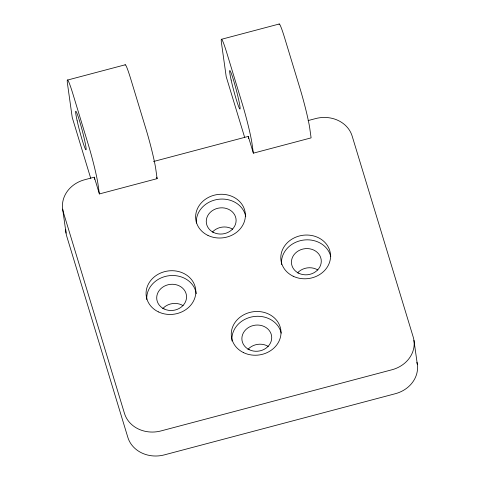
<?xml version="1.0" encoding="UTF-8"?>
<svg xmlns="http://www.w3.org/2000/svg" width="480" height="480" viewBox="0 0 480 480"><rect width="100%" height="100%" fill="white"/><g stroke="black" fill="none" stroke-linecap="round" stroke-linejoin="round"><path stroke-width="0.72" d="M67.518 80.064L125.262 64.776M221.502 39.288L279.24 24M125.058 65.01A29.934 1.968 75.2 0 1 130.86 79.344L146.13 129.582A29.934 1.968 75.2 0 1 155.778 169.068L157.128 178.65L99.384 193.938L94.296 177.192L84.672 179.742A29.934 26.178 -8 0 0 63.432 212.508L124.488 413.454A29.934 26.178 -8 0 0 160.992 430.926L391.962 369.762A29.934 26.178 -8 0 0 413.202 337.002L352.146 136.05A29.934 26.178 -8 0 0 315.642 118.578L308.082 120.582M153.486 161.52L248.274 136.416L253.362 153.162L311.106 137.874L309.762 128.292A29.934 1.968 75.2 0 0 300.108 88.806L284.844 38.568A29.934 1.968 75.2 0 0 279.036 24.234M244.68 137.466L226.2 76.638L221.49 43.11A29.934 1.968 75.2 0 1 227.1 53.862L242.364 104.094A29.934 1.968 75.2 0 1 252.018 143.586L253.362 153.162M156.702 177.252L157.128 178.65M90.702 178.242L72.222 117.414L67.506 83.886A29.934 1.968 75.2 0 1 73.122 94.632L88.386 144.87A29.934 1.968 75.2 0 1 98.034 184.362L99.384 193.938M413.952 340.344L417.318 364.296M248.274 136.416L248.58 138.594M94.296 177.192L94.602 179.37M62.682 209.16L66.048 233.112M416.928 362.274A29.934 26.178 -8 0 1 395.328 393.714L164.358 454.878A29.934 26.178 -8 0 1 127.854 437.406L66.798 236.454A29.934 26.178 -8 0 1 65.808 229.692M247.92 349.398A14.964 13.092 -8 0 1 268.308 346.44M162.744 308.628A14.964 13.092 -8 0 1 183.132 305.664M212.304 232.176A14.964 13.092 -8 0 1 232.692 229.218M297.48 272.946A14.964 13.092 -8 0 1 317.862 269.988M146.784 299.544A24.942 21.816 -8 0 1 169.272 275.694A24.942 21.816 -8 0 1 196.308 293.796M232.026 341.028A24.942 21.816 -8 0 1 253.23 316.632A24.942 21.816 -8 0 1 281.22 333.156M196.344 223.092A24.942 21.816 -8 0 1 218.424 199.29A24.942 21.816 -8 0 1 245.748 216.642M281.58 264.576A24.942 21.816 -8 0 1 302.784 240.18A24.942 21.816 -8 0 1 330.78 256.71M77.166 120.828A19.956 1.314 75.2 0 0 85.98 149.832A19.956 1.314 75.2 0 0 79.554 120.96A19.956 1.314 75.2 0 0 77.166 120.828M231.15 80.052A19.956 1.314 75.2 0 0 239.958 109.056A19.956 1.314 75.2 0 0 233.532 80.184A19.956 1.314 75.2 0 0 231.15 80.052M158.436 311.898A24.942 21.816 -8 0 0 195.834 291.858A24.942 21.816 -8 0 0 158.58 274.02A24.942 21.816 -8 0 0 158.436 311.898M243.612 352.668A24.942 21.816 -8 0 0 281.01 332.628A24.942 21.816 -8 0 0 243.756 314.796A24.942 21.816 -8 0 0 243.612 352.668M207.996 235.452A24.942 21.816 -8 0 0 245.394 215.406A24.942 21.816 -8 0 0 208.14 197.574A24.942 21.816 -8 0 0 207.996 235.452M293.166 276.222A24.942 21.816 -8 0 0 330.57 256.176A24.942 21.816 -8 0 0 293.31 238.344A24.942 21.816 -8 0 0 293.166 276.222M249.288 349.74A14.964 13.092 -8 0 0 271.728 337.71A14.964 13.092 -8 0 0 249.378 327.012A14.964 13.092 -8 0 0 249.288 349.74M164.112 308.964A14.964 13.092 -8 0 0 186.558 296.94A14.964 13.092 -8 0 0 164.202 286.242A14.964 13.092 -8 0 0 164.112 308.964M213.672 232.518A14.964 13.092 -8 0 0 236.112 220.494A14.964 13.092 -8 0 0 213.762 209.79A14.964 13.092 -8 0 0 213.672 232.518M298.848 273.288A14.964 13.092 -8 0 0 321.288 261.264A14.964 13.092 -8 0 0 298.932 250.56A14.964 13.092 -8 0 0 298.848 273.288"/></g></svg>
